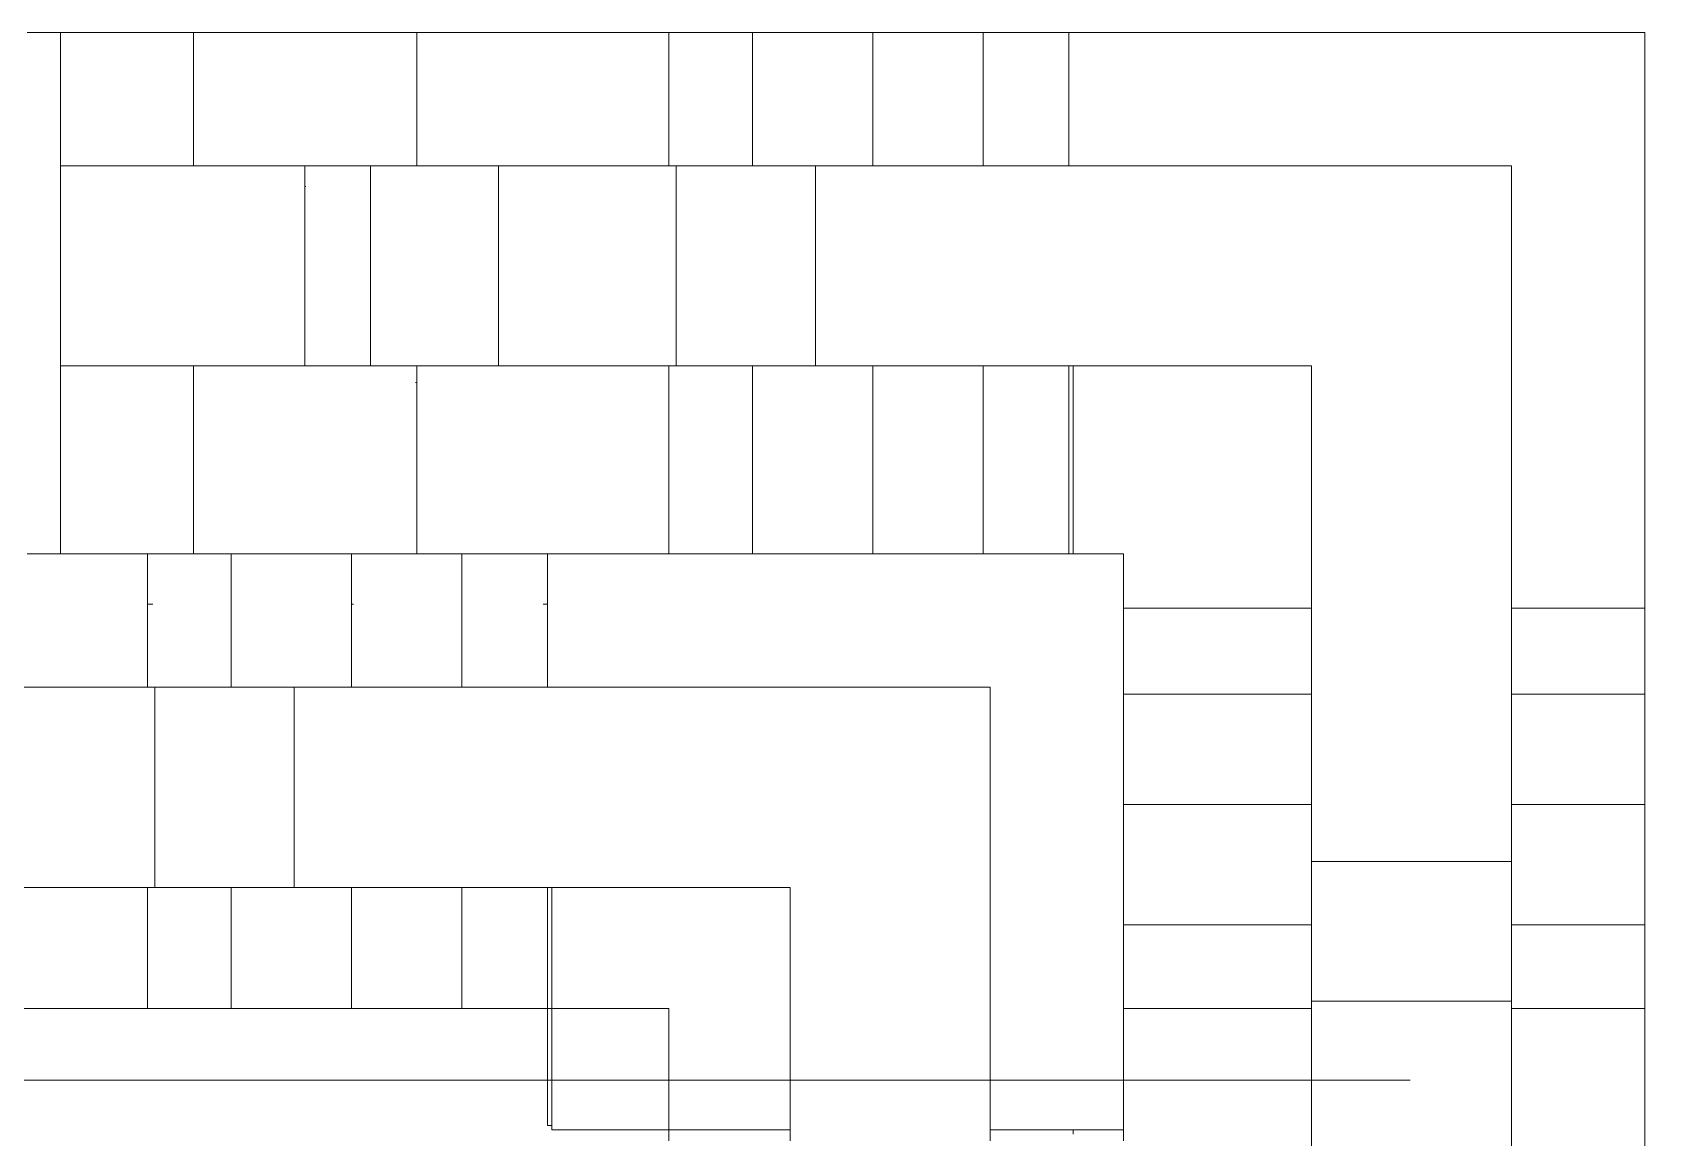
# Model space of a CAD drawing. Header units: millimetres. Extents: x -280308 to 6402717, y -14 to 2073074.
# Drawn here: x 5422.1 to 5597.1, y 641367.1 to 641486.4 of the extents above; entities that cross this region are included whole.
import ezdxf
from ezdxf.enums import TextEntityAlignment as Align

# ---------------------------------------------------------------- set-up
doc = ezdxf.new("R2010")
doc.units = ezdxf.units.MM
doc.linetypes.add('ACAD_ISO08W100', pattern=[36, 24, -3, 6, -3])
doc.layers.get('0').update_dxf_attribs({"lineweight": 0})
doc.layers.add('A-ANNOTATION', color=144, linetype='Continuous', lineweight=0)
doc.layers.add('A-FILL-1', color=7, linetype='Continuous', lineweight=0, true_color=0x454545)
doc.layers.add('A-TEXT', color=254, linetype='Continuous')
doc.styles.get("Standard").update_dxf_attribs({"font": 'arial.ttf'})

# ---------------------------------------------------------------- blocks, each defined once
blk = doc.blocks.new('A$C18a5d4e7')
at = {"color": 0, "linetype": 'ByBlock', "lineweight": -2}
for p, q in [((-0.48637, 1.56313), (-0.4833, 1.56313)), ((-0.4833, 1.56313), (-0.48277, 1.56313)), ((-0.48277, 1.54873), (-0.48277, 1.56313)), ((-0.48277, 1.56313), (-0.4799, 1.56313)), ((-0.47624, 1.56313), (-0.4799, 1.56313)), ((-0.47624, 1.56313), (-0.47239, 1.56313)), ((-0.47239, 1.56313), (-0.46841, 1.56313)), ((-0.46841, 1.54873), (-0.46841, 1.56313)), ((-0.46841, 1.56313), (-0.46493, 1.56313)), ((-0.46493, 1.56313), (-0.46135, 1.56313)), ((-0.46135, 1.56313), (-0.45773, 1.56313)), ((-0.45773, 1.56313), (-0.45416, 1.56313)), ((-0.45416, 1.56313), (-0.45071, 1.56313)), ((-0.45071, 1.56313), (-0.44745, 1.56313)), ((-0.44745, 1.56313), (-0.44445, 1.56313)), ((-0.44445, 1.56313), (-0.4443, 1.56313)), ((-0.4443, 1.54873), (-0.4443, 1.56313)), ((-0.4443, 1.56313), (-0.41708, 1.56313)), ((-0.41708, 1.54873), (-0.41708, 1.56313)), ((-0.41691, 1.56313), (-0.41708, 1.56313)), ((-0.41649, 1.56313), (-0.41691, 1.56313)), ((-0.4159, 1.56313), (-0.41649, 1.56313)), ((-0.41514, 1.56313), (-0.4159, 1.56313)), ((-0.41424, 1.56313), (-0.41514, 1.56313)), ((-0.4132, 1.56313), (-0.41424, 1.56313)), ((-0.41204, 1.56313), (-0.4132, 1.56313)), ((-0.41078, 1.56313), (-0.41204, 1.56313)), ((-0.40944, 1.56313), (-0.41078, 1.56313)), ((-0.40804, 1.56313), (-0.40944, 1.56313)), ((-0.40804, 1.56313), (-0.40617, 1.56313)), ((-0.40804, 1.54873), (-0.40804, 1.56313)), ((-0.40617, 1.56313), (-0.40431, 1.56313)), ((-0.40431, 1.56313), (-0.40249, 1.56313)), ((-0.40249, 1.56313), (-0.40077, 1.56313)), ((-0.40077, 1.56313), (-0.39918, 1.56313)), ((-0.39918, 1.56313), (-0.39777, 1.56313)), ((-0.39777, 1.56313), (-0.39657, 1.56313)), ((-0.39657, 1.56313), (-0.39561, 1.56313)), ((-0.39561, 1.56313), (-0.39506, 1.56313)), ((-0.39506, 1.54873), (-0.39506, 1.56313)), ((-0.39506, 1.56313), (-0.39483, 1.56313)), ((-0.39483, 1.56313), (-0.39439, 1.56313)), ((-0.39439, 1.56313), (-0.39375, 1.56313)), ((-0.39375, 1.56313), (-0.39292, 1.56313)), ((-0.39292, 1.56313), (-0.3919, 1.56313)), ((-0.3919, 1.56313), (-0.39072, 1.56313)), ((-0.39072, 1.56313), (-0.3894, 1.56313)), ((-0.3894, 1.56313), (-0.38796, 1.56313)), ((-0.38796, 1.56313), (-0.38641, 1.56313)), ((-0.38641, 1.56313), (-0.3848, 1.56313)), ((-0.3848, 1.56313), (-0.38314, 1.56313)), ((-0.38314, 1.54873), (-0.38314, 1.56313)), ((-0.38143, 1.56313), (-0.38314, 1.56313)), ((-0.37985, 1.56313), (-0.38143, 1.56313)), ((-0.3784, 1.56313), (-0.37985, 1.56313)), ((-0.37712, 1.56313), (-0.3784, 1.56313)), ((-0.37601, 1.56313), (-0.37712, 1.56313)), ((-0.37508, 1.56313), (-0.37601, 1.56313)), ((-0.37435, 1.56313), (-0.37508, 1.56313)), ((-0.37387, 1.56313), (-0.37435, 1.56313)), ((-0.37387, 1.54873), (-0.37387, 1.56313)), ((-0.31169, 1.56313), (-0.37387, 1.56313)), ((-0.31169, 1.56313), (-0.31169, 1.50096)), ((-0.48277, 1.52713), (-0.48277, 1.54873)), ((-0.48277, 1.54873), (-0.4799, 1.54873)), ((-0.4799, 1.54873), (-0.47624, 1.54873)), ((-0.47624, 1.54873), (-0.47239, 1.54873)), ((-0.47239, 1.54873), (-0.46841, 1.54873)), ((-0.46841, 1.54873), (-0.46493, 1.54873)), ((-0.46493, 1.54873), (-0.46135, 1.54873)), ((-0.46135, 1.54873), (-0.45773, 1.54873)), ((-0.45773, 1.54873), (-0.45639, 1.54873)), ((-0.45639, 1.54873), (-0.45628, 1.54873)), ((-0.45639, 1.54649), (-0.45639, 1.54873)), ((-0.45585, 1.54873), (-0.45628, 1.54873)), ((-0.45527, 1.54873), (-0.45585, 1.54873)), ((-0.45454, 1.54873), (-0.45527, 1.54873)), ((-0.45416, 1.54873), (-0.45454, 1.54873)), ((-0.45369, 1.54873), (-0.45416, 1.54873)), ((-0.45272, 1.54873), (-0.45369, 1.54873)), ((-0.45165, 1.54873), (-0.45272, 1.54873)), ((-0.45071, 1.54873), (-0.45165, 1.54873)), ((-0.4505, 1.54873), (-0.45071, 1.54873)), ((-0.44929, 1.54873), (-0.4505, 1.54873)), ((-0.44929, 1.54873), (-0.44758, 1.54873)), ((-0.44929, 1.52713), (-0.44929, 1.54873)), ((-0.44758, 1.54873), (-0.44745, 1.54873)), ((-0.44745, 1.54873), (-0.44587, 1.54873)), ((-0.44587, 1.54873), (-0.44445, 1.54873)), ((-0.44445, 1.54873), (-0.4443, 1.54873)), ((-0.4443, 1.54873), (-0.44419, 1.54873)), ((-0.44419, 1.54873), (-0.44255, 1.54873)), ((-0.44255, 1.54873), (-0.44098, 1.54873)), ((-0.44098, 1.54873), (-0.43952, 1.54873)), ((-0.43952, 1.54873), (-0.43816, 1.54873)), ((-0.43816, 1.54873), (-0.43695, 1.54873)), ((-0.43695, 1.54873), (-0.43589, 1.54873)), ((-0.43589, 1.54873), (-0.43547, 1.54873)), ((-0.43547, 1.52713), (-0.43547, 1.54873)), ((-0.43547, 1.54873), (-0.43514, 1.54873)), ((-0.43514, 1.54873), (-0.43436, 1.54873)), ((-0.43436, 1.54873), (-0.43333, 1.54873)), ((-0.43333, 1.54873), (-0.43208, 1.54873)), ((-0.43208, 1.54873), (-0.43061, 1.54873)), ((-0.43061, 1.54873), (-0.42895, 1.54873)), ((-0.42895, 1.54873), (-0.42711, 1.54873)), ((-0.42711, 1.54873), (-0.42513, 1.54873)), ((-0.42513, 1.54873), (-0.42303, 1.54873)), ((-0.42303, 1.54873), (-0.42084, 1.54873)), ((-0.42084, 1.54873), (-0.41858, 1.54873)), ((-0.41858, 1.54873), (-0.41708, 1.54873)), ((-0.41691, 1.54873), (-0.41708, 1.54873)), ((-0.41649, 1.54873), (-0.41691, 1.54873)), ((-0.41649, 1.54873), (-0.41629, 1.54873)), ((-0.41629, 1.52713), (-0.41629, 1.54873)), ((-0.4159, 1.54873), (-0.41629, 1.54873)), ((-0.41514, 1.54873), (-0.4159, 1.54873)), ((-0.41424, 1.54873), (-0.41514, 1.54873)), ((-0.41393, 1.54873), (-0.41424, 1.54873)), ((-0.4132, 1.54873), (-0.41393, 1.54873)), ((-0.41204, 1.54873), (-0.4132, 1.54873)), ((-0.41158, 1.54873), (-0.41204, 1.54873)), ((-0.41078, 1.54873), (-0.41158, 1.54873)), ((-0.40944, 1.54873), (-0.41078, 1.54873)), ((-0.40931, 1.54873), (-0.40944, 1.54873)), ((-0.40804, 1.54873), (-0.40931, 1.54873)), ((-0.40717, 1.54873), (-0.40804, 1.54873)), ((-0.40617, 1.54873), (-0.40717, 1.54873)), ((-0.40524, 1.54873), (-0.40617, 1.54873)), ((-0.40431, 1.54873), (-0.40524, 1.54873)), ((-0.40358, 1.54873), (-0.40431, 1.54873)), ((-0.40249, 1.54873), (-0.40358, 1.54873)), ((-0.40222, 1.54873), (-0.40249, 1.54873)), ((-0.40123, 1.54873), (-0.40222, 1.54873)), ((-0.40123, 1.52713), (-0.40123, 1.54873)), ((-0.40077, 1.54873), (-0.40123, 1.54873)), ((-0.39918, 1.54873), (-0.40077, 1.54873)), ((-0.39918, 1.54873), (-0.39777, 1.54873)), ((-0.39777, 1.54873), (-0.39657, 1.54873)), ((-0.39657, 1.54873), (-0.39561, 1.54873)), ((-0.39561, 1.54873), (-0.39506, 1.54873)), ((-0.39506, 1.54873), (-0.39483, 1.54873)), ((-0.39483, 1.54873), (-0.39439, 1.54873)), ((-0.39439, 1.54873), (-0.39375, 1.54873)), ((-0.39375, 1.54873), (-0.39292, 1.54873)), ((-0.39292, 1.54873), (-0.3919, 1.54873)), ((-0.3919, 1.54873), (-0.39072, 1.54873)), ((-0.39072, 1.54873), (-0.3894, 1.54873)), ((-0.3894, 1.54873), (-0.38796, 1.54873)), ((-0.38796, 1.54873), (-0.38641, 1.54873)), ((-0.38641, 1.54873), (-0.3848, 1.54873)), ((-0.3848, 1.54873), (-0.38314, 1.54873)), ((-0.38143, 1.54873), (-0.38314, 1.54873)), ((-0.37985, 1.54873), (-0.38143, 1.54873)), ((-0.3784, 1.54873), (-0.37985, 1.54873)), ((-0.37712, 1.54873), (-0.3784, 1.54873)), ((-0.37601, 1.54873), (-0.37712, 1.54873)), ((-0.37508, 1.54873), (-0.37601, 1.54873)), ((-0.37435, 1.54873), (-0.37508, 1.54873)), ((-0.37387, 1.54873), (-0.37435, 1.54873)), ((-0.32609, 1.54873), (-0.37387, 1.54873)), ((-0.32609, 1.50096), (-0.32609, 1.54873)), ((-0.45628, 1.54649), (-0.45639, 1.54649)), ((-0.45639, 1.54356), (-0.45639, 1.54649)), ((-0.45639, 1.54068), (-0.45639, 1.54356)), ((-0.45639, 1.53787), (-0.45639, 1.54068)), ((-0.45639, 1.53515), (-0.45639, 1.53787)), ((-0.45639, 1.53252), (-0.45639, 1.53515)), ((-0.45639, 1.53001), (-0.45639, 1.53252)), ((-0.45639, 1.52762), (-0.45639, 1.53001)), ((-0.45639, 1.52713), (-0.45639, 1.52762)), ((-0.48277, 1.52713), (-0.4799, 1.52713)), ((-0.48277, 1.52713), (-0.48277, 1.50683)), ((-0.4799, 1.52713), (-0.47624, 1.52713)), ((-0.47624, 1.52713), (-0.47239, 1.52713)), ((-0.47239, 1.52713), (-0.46841, 1.52713)), ((-0.46841, 1.52713), (-0.46493, 1.52713)), ((-0.46841, 1.52713), (-0.46841, 1.50683)), ((-0.46493, 1.52713), (-0.46135, 1.52713)), ((-0.46135, 1.52713), (-0.45773, 1.52713)), ((-0.45773, 1.52713), (-0.45639, 1.52713)), ((-0.45628, 1.52713), (-0.45639, 1.52713)), ((-0.45585, 1.52713), (-0.45628, 1.52713)), ((-0.45527, 1.52713), (-0.45585, 1.52713)), ((-0.45454, 1.52713), (-0.45527, 1.52713)), ((-0.45416, 1.52713), (-0.45454, 1.52713)), ((-0.45369, 1.52713), (-0.45416, 1.52713)), ((-0.45272, 1.52713), (-0.45369, 1.52713)), ((-0.45165, 1.52713), (-0.45272, 1.52713)), ((-0.45071, 1.52713), (-0.45165, 1.52713)), ((-0.4505, 1.52713), (-0.45071, 1.52713)), ((-0.44929, 1.52713), (-0.4505, 1.52713)), ((-0.44929, 1.52713), (-0.44758, 1.52713)), ((-0.44758, 1.52713), (-0.44745, 1.52713)), ((-0.44745, 1.52713), (-0.44587, 1.52713)), ((-0.44587, 1.52713), (-0.44445, 1.52713)), ((-0.44445, 1.52713), (-0.4443, 1.52713)), ((-0.4443, 1.52713), (-0.44419, 1.52713)), ((-0.4443, 1.52713), (-0.4443, 1.52538)), ((-0.44419, 1.52713), (-0.44255, 1.52713)), ((-0.44255, 1.52713), (-0.44098, 1.52713)), ((-0.44098, 1.52713), (-0.43952, 1.52713)), ((-0.43952, 1.52713), (-0.43816, 1.52713)), ((-0.43816, 1.52713), (-0.43695, 1.52713)), ((-0.43695, 1.52713), (-0.43589, 1.52713)), ((-0.43589, 1.52713), (-0.43547, 1.52713)), ((-0.43547, 1.52713), (-0.43514, 1.52713)), ((-0.43514, 1.52713), (-0.43436, 1.52713)), ((-0.43436, 1.52713), (-0.43333, 1.52713)), ((-0.43333, 1.52713), (-0.43208, 1.52713)), ((-0.43208, 1.52713), (-0.43061, 1.52713)), ((-0.43061, 1.52713), (-0.42895, 1.52713)), ((-0.42895, 1.52713), (-0.42711, 1.52713)), ((-0.42711, 1.52713), (-0.42513, 1.52713)), ((-0.42513, 1.52713), (-0.42303, 1.52713)), ((-0.42303, 1.52713), (-0.42084, 1.52713)), ((-0.42084, 1.52713), (-0.41858, 1.52713)), ((-0.41858, 1.52713), (-0.41708, 1.52713)), ((-0.41708, 1.52713), (-0.41708, 1.50683)), ((-0.41708, 1.52713), (-0.41691, 1.52713)), ((-0.41691, 1.52713), (-0.41649, 1.52713)), ((-0.41649, 1.52713), (-0.41629, 1.52713)), ((-0.4159, 1.52713), (-0.41629, 1.52713)), ((-0.41514, 1.52713), (-0.4159, 1.52713)), ((-0.41424, 1.52713), (-0.41514, 1.52713)), ((-0.41393, 1.52713), (-0.41424, 1.52713)), ((-0.4132, 1.52713), (-0.41393, 1.52713)), ((-0.41204, 1.52713), (-0.4132, 1.52713)), ((-0.41158, 1.52713), (-0.41204, 1.52713)), ((-0.41078, 1.52713), (-0.41158, 1.52713)), ((-0.40944, 1.52713), (-0.41078, 1.52713)), ((-0.40931, 1.52713), (-0.40944, 1.52713)), ((-0.40804, 1.52713), (-0.40931, 1.52713)), ((-0.40804, 1.52713), (-0.40804, 1.50683)), ((-0.40717, 1.52713), (-0.40804, 1.52713)), ((-0.40617, 1.52713), (-0.40717, 1.52713)), ((-0.40524, 1.52713), (-0.40617, 1.52713)), ((-0.40431, 1.52713), (-0.40524, 1.52713)), ((-0.40358, 1.52713), (-0.40431, 1.52713)), ((-0.40249, 1.52713), (-0.40358, 1.52713)), ((-0.40222, 1.52713), (-0.40249, 1.52713)), ((-0.40123, 1.52713), (-0.40222, 1.52713)), ((-0.40123, 1.52713), (-0.40077, 1.52713)), ((-0.39918, 1.52713), (-0.40077, 1.52713)), ((-0.39918, 1.52713), (-0.39777, 1.52713)), ((-0.39777, 1.52713), (-0.39657, 1.52713)), ((-0.39657, 1.52713), (-0.39561, 1.52713)), ((-0.39561, 1.52713), (-0.39506, 1.52713)), ((-0.39506, 1.52713), (-0.39483, 1.52713)), ((-0.39506, 1.52713), (-0.39505, 1.50683)), ((-0.39483, 1.52713), (-0.39439, 1.52713)), ((-0.39439, 1.52713), (-0.39375, 1.52713)), ((-0.39375, 1.52713), (-0.39292, 1.52713)), ((-0.39292, 1.52713), (-0.3919, 1.52713)), ((-0.3919, 1.52713), (-0.39072, 1.52713)), ((-0.39072, 1.52713), (-0.3894, 1.52713)), ((-0.3894, 1.52713), (-0.38796, 1.52713)), ((-0.38796, 1.52713), (-0.38641, 1.52713)), ((-0.38641, 1.52713), (-0.3848, 1.52713)), ((-0.3848, 1.52713), (-0.38314, 1.52713)), ((-0.38314, 1.52713), (-0.38314, 1.50683)), ((-0.38314, 1.52713), (-0.38143, 1.52713)), ((-0.38143, 1.52713), (-0.37985, 1.52713)), ((-0.37985, 1.52713), (-0.3784, 1.52713)), ((-0.3784, 1.52713), (-0.37712, 1.52713)), ((-0.37712, 1.52713), (-0.37601, 1.52713)), ((-0.37601, 1.52713), (-0.37508, 1.52713)), ((-0.37508, 1.52713), (-0.37435, 1.52713)), ((-0.37435, 1.52713), (-0.37387, 1.52713)), ((-0.37387, 1.52713), (-0.37342, 1.52713)), ((-0.37387, 1.52713), (-0.37387, 1.50683)), ((-0.37342, 1.52713), (-0.37342, 1.50683)), ((-0.37342, 1.52713), (-0.34769, 1.52713)), ((-0.34769, 1.50096), (-0.34769, 1.52713)), ((-0.4443, 1.52533), (-0.44445, 1.52533)), ((-0.4443, 1.52538), (-0.4443, 1.52533)), ((-0.4443, 1.52533), (-0.4443, 1.50683)), ((-0.48637, 1.50683), (-0.4833, 1.50683)), ((-0.4833, 1.50683), (-0.48277, 1.50683)), ((-0.48277, 1.50683), (-0.4799, 1.50683)), ((-0.4799, 1.50683), (-0.47624, 1.50683)), ((-0.47624, 1.50683), (-0.47338, 1.50683)), ((-0.47338, 1.50141), (-0.47338, 1.50683)), ((-0.47279, 1.50683), (-0.47338, 1.50683)), ((-0.47239, 1.50683), (-0.47279, 1.50683)), ((-0.4722, 1.50683), (-0.47239, 1.50683)), ((-0.47144, 1.50683), (-0.4722, 1.50683)), ((-0.47054, 1.50683), (-0.47144, 1.50683)), ((-0.4695, 1.50683), (-0.47054, 1.50683)), ((-0.46841, 1.50683), (-0.4695, 1.50683)), ((-0.46834, 1.50683), (-0.46841, 1.50683)), ((-0.46708, 1.50683), (-0.46834, 1.50683)), ((-0.46574, 1.50683), (-0.46708, 1.50683)), ((-0.46493, 1.50683), (-0.46574, 1.50683)), ((-0.46434, 1.50683), (-0.46493, 1.50683)), ((-0.46434, 1.50683), (-0.46247, 1.50683)), ((-0.46434, 1.49243), (-0.46434, 1.50683)), ((-0.46247, 1.50683), (-0.46135, 1.50683)), ((-0.46135, 1.50683), (-0.46061, 1.50683)), ((-0.46061, 1.50683), (-0.45879, 1.50683)), ((-0.45879, 1.50683), (-0.45773, 1.50683)), ((-0.45773, 1.50683), (-0.45707, 1.50683)), ((-0.45707, 1.50683), (-0.45548, 1.50683)), ((-0.45548, 1.50683), (-0.45416, 1.50683)), ((-0.45416, 1.50683), (-0.45407, 1.50683)), ((-0.45407, 1.50683), (-0.45287, 1.50683)), ((-0.45287, 1.50683), (-0.45191, 1.50683)), ((-0.45191, 1.50683), (-0.45136, 1.50683)), ((-0.45136, 1.50683), (-0.45113, 1.50683)), ((-0.45136, 1.50141), (-0.45136, 1.50683)), ((-0.45113, 1.50683), (-0.45069, 1.50683)), ((-0.45069, 1.50683), (-0.45005, 1.50683)), ((-0.45005, 1.50683), (-0.44922, 1.50683)), ((-0.44922, 1.50683), (-0.4482, 1.50683)), ((-0.4482, 1.50683), (-0.44745, 1.50683)), ((-0.44745, 1.50683), (-0.44702, 1.50683)), ((-0.44702, 1.50683), (-0.4457, 1.50683)), ((-0.4457, 1.50683), (-0.44445, 1.50683)), ((-0.44445, 1.50683), (-0.4443, 1.50683)), ((-0.4443, 1.50683), (-0.44426, 1.50683)), ((-0.44426, 1.50683), (-0.44271, 1.50683)), ((-0.44271, 1.50683), (-0.4411, 1.50683)), ((-0.4411, 1.50683), (-0.43944, 1.50683)), ((-0.43944, 1.49243), (-0.43944, 1.50683)), ((-0.43773, 1.50683), (-0.43944, 1.50683)), ((-0.43615, 1.50683), (-0.43773, 1.50683)), ((-0.4347, 1.50683), (-0.43615, 1.50683)), ((-0.43342, 1.50683), (-0.4347, 1.50683)), ((-0.43231, 1.50683), (-0.43342, 1.50683)), ((-0.43138, 1.50683), (-0.43231, 1.50683)), ((-0.43065, 1.50683), (-0.43138, 1.50683)), ((-0.43065, 1.50683), (-0.43017, 1.50683)), ((-0.43017, 1.50141), (-0.43017, 1.50683)), ((-0.41708, 1.50683), (-0.43017, 1.50683)), ((-0.41708, 1.50683), (-0.41691, 1.50683)), ((-0.41691, 1.50683), (-0.41649, 1.50683)), ((-0.41649, 1.50683), (-0.4159, 1.50683)), ((-0.4159, 1.50683), (-0.41514, 1.50683)), ((-0.41514, 1.50683), (-0.41424, 1.50683)), ((-0.41424, 1.50683), (-0.4132, 1.50683)), ((-0.4132, 1.50683), (-0.41204, 1.50683)), ((-0.41204, 1.50683), (-0.41078, 1.50683)), ((-0.41078, 1.50683), (-0.40944, 1.50683)), ((-0.40944, 1.50683), (-0.40804, 1.50683)), ((-0.40804, 1.50683), (-0.40617, 1.50683)), ((-0.40617, 1.50683), (-0.40431, 1.50683)), ((-0.40431, 1.50683), (-0.40249, 1.50683)), ((-0.40249, 1.50683), (-0.40077, 1.50683)), ((-0.40077, 1.50683), (-0.39918, 1.50683)), ((-0.39918, 1.50683), (-0.39777, 1.50683)), ((-0.39777, 1.50683), (-0.39657, 1.50683)), ((-0.39657, 1.50683), (-0.39561, 1.50683)), ((-0.39561, 1.50683), (-0.39505, 1.50683)), ((-0.39505, 1.50683), (-0.39483, 1.50683)), ((-0.39483, 1.50683), (-0.39439, 1.50683)), ((-0.39439, 1.50683), (-0.39375, 1.50683)), ((-0.39375, 1.50683), (-0.39292, 1.50683)), ((-0.39292, 1.50683), (-0.3919, 1.50683)), ((-0.3919, 1.50683), (-0.39072, 1.50683)), ((-0.39072, 1.50683), (-0.3894, 1.50683)), ((-0.3894, 1.50683), (-0.38796, 1.50683)), ((-0.38796, 1.50683), (-0.38641, 1.50683)), ((-0.38641, 1.50683), (-0.3848, 1.50683)), ((-0.3848, 1.50683), (-0.38314, 1.50683)), ((-0.38314, 1.50683), (-0.38143, 1.50683)), ((-0.38143, 1.50683), (-0.37985, 1.50683)), ((-0.37985, 1.50683), (-0.3784, 1.50683)), ((-0.3784, 1.50683), (-0.37712, 1.50683)), ((-0.37712, 1.50683), (-0.37601, 1.50683)), ((-0.37601, 1.50683), (-0.37508, 1.50683)), ((-0.37508, 1.50683), (-0.37435, 1.50683)), ((-0.37435, 1.50683), (-0.37387, 1.50683)), ((-0.37387, 1.50683), (-0.37342, 1.50683)), ((-0.37342, 1.50683), (-0.36799, 1.50683)), ((-0.36799, 1.50096), (-0.36799, 1.50683)), ((-0.47338, 1.50141), (-0.47279, 1.50141)), ((-0.47338, 1.49243), (-0.47338, 1.50141)), ((-0.45136, 1.50141), (-0.45113, 1.50141)), ((-0.45136, 1.49243), (-0.45136, 1.50141)), ((-0.43065, 1.50141), (-0.43017, 1.50141)), ((-0.43017, 1.49243), (-0.43017, 1.50141)), ((-0.34769, 1.50096), (-0.36799, 1.50096)), ((-0.36799, 1.50048), (-0.36799, 1.50096)), ((-0.36799, 1.49975), (-0.36799, 1.50048)), ((-0.36799, 1.49882), (-0.36799, 1.49975)), ((-0.34769, 1.50096), (-0.34769, 1.50048)), ((-0.34769, 1.50048), (-0.34769, 1.49975)), ((-0.34769, 1.49975), (-0.34769, 1.49882)), ((-0.32609, 1.50096), (-0.31169, 1.50096)), ((-0.32609, 1.50048), (-0.32609, 1.50096)), ((-0.32609, 1.49975), (-0.32609, 1.50048)), ((-0.32609, 1.49882), (-0.32609, 1.49975)), ((-0.31169, 1.50096), (-0.31169, 1.50048)), ((-0.31169, 1.50048), (-0.31169, 1.49975)), ((-0.31169, 1.49975), (-0.31169, 1.49882)), ((-0.36799, 1.49771), (-0.36799, 1.49882)), ((-0.36799, 1.49642), (-0.36799, 1.49771)), ((-0.34769, 1.49882), (-0.34769, 1.49771)), ((-0.34769, 1.49771), (-0.34769, 1.49642)), ((-0.32609, 1.49771), (-0.32609, 1.49882)), ((-0.32609, 1.49642), (-0.32609, 1.49771)), ((-0.31169, 1.49882), (-0.31169, 1.49771)), ((-0.31169, 1.49771), (-0.31169, 1.49642)), ((-0.36799, 1.49498), (-0.36799, 1.49642)), ((-0.34769, 1.49642), (-0.34769, 1.49498)), ((-0.32609, 1.49498), (-0.32609, 1.49642)), ((-0.31169, 1.49642), (-0.31169, 1.49498)), ((-0.36799, 1.4934), (-0.36799, 1.49498)), ((-0.34769, 1.49498), (-0.34769, 1.4934)), ((-0.32609, 1.4934), (-0.32609, 1.49498)), ((-0.31169, 1.49498), (-0.31169, 1.4934)), ((-0.36799, 1.49169), (-0.36799, 1.4934)), ((-0.34769, 1.4934), (-0.34769, 1.49169)), ((-0.32609, 1.49169), (-0.32609, 1.4934)), ((-0.31169, 1.4934), (-0.31169, 1.49169)), ((-0.48691, 1.49243), (-0.48525, 1.49243)), ((-0.48525, 1.49243), (-0.48341, 1.49243)), ((-0.48341, 1.49243), (-0.48143, 1.49243)), ((-0.48143, 1.49243), (-0.47933, 1.49243)), ((-0.47933, 1.49243), (-0.47714, 1.49243)), ((-0.47714, 1.49243), (-0.47488, 1.49243)), ((-0.47488, 1.49243), (-0.47338, 1.49243)), ((-0.47338, 1.49243), (-0.47279, 1.49243)), ((-0.47279, 1.49243), (-0.47259, 1.49243)), ((-0.47259, 1.47083), (-0.47259, 1.49243)), ((-0.4722, 1.49243), (-0.47259, 1.49243)), ((-0.47144, 1.49243), (-0.4722, 1.49243)), ((-0.47054, 1.49243), (-0.47144, 1.49243)), ((-0.47023, 1.49243), (-0.47054, 1.49243)), ((-0.4695, 1.49243), (-0.47023, 1.49243)), ((-0.46834, 1.49243), (-0.4695, 1.49243)), ((-0.46788, 1.49243), (-0.46834, 1.49243)), ((-0.46708, 1.49243), (-0.46788, 1.49243)), ((-0.46574, 1.49243), (-0.46708, 1.49243)), ((-0.46561, 1.49243), (-0.46574, 1.49243)), ((-0.46434, 1.49243), (-0.46561, 1.49243)), ((-0.46347, 1.49243), (-0.46434, 1.49243)), ((-0.46247, 1.49243), (-0.46347, 1.49243)), ((-0.46154, 1.49243), (-0.46247, 1.49243)), ((-0.46061, 1.49243), (-0.46154, 1.49243)), ((-0.45988, 1.49243), (-0.46061, 1.49243)), ((-0.45879, 1.49243), (-0.45988, 1.49243)), ((-0.45852, 1.49243), (-0.45879, 1.49243)), ((-0.45753, 1.49243), (-0.45852, 1.49243)), ((-0.45753, 1.47083), (-0.45753, 1.49243)), ((-0.45707, 1.49243), (-0.45753, 1.49243)), ((-0.45548, 1.49243), (-0.45707, 1.49243)), ((-0.45548, 1.49243), (-0.45407, 1.49243)), ((-0.45407, 1.49243), (-0.45287, 1.49243)), ((-0.45287, 1.49243), (-0.45191, 1.49243)), ((-0.45191, 1.49243), (-0.45136, 1.49243)), ((-0.45136, 1.49243), (-0.45113, 1.49243)), ((-0.45113, 1.49243), (-0.45069, 1.49243)), ((-0.45069, 1.49243), (-0.45005, 1.49243)), ((-0.45005, 1.49243), (-0.44922, 1.49243)), ((-0.44922, 1.49243), (-0.4482, 1.49243)), ((-0.4482, 1.49243), (-0.44702, 1.49243)), ((-0.44702, 1.49243), (-0.4457, 1.49243)), ((-0.4457, 1.49243), (-0.44426, 1.49243)), ((-0.44426, 1.49243), (-0.44271, 1.49243)), ((-0.44271, 1.49243), (-0.4411, 1.49243)), ((-0.4411, 1.49243), (-0.43944, 1.49243)), ((-0.43773, 1.49243), (-0.43944, 1.49243)), ((-0.43615, 1.49243), (-0.43773, 1.49243)), ((-0.4347, 1.49243), (-0.43615, 1.49243)), ((-0.43342, 1.49243), (-0.4347, 1.49243)), ((-0.43231, 1.49243), (-0.43342, 1.49243)), ((-0.43138, 1.49243), (-0.43231, 1.49243)), ((-0.43065, 1.49243), (-0.43138, 1.49243)), ((-0.43065, 1.49243), (-0.43017, 1.49243)), ((-0.38239, 1.49243), (-0.43017, 1.49243)), ((-0.38239, 1.44466), (-0.38239, 1.49243)), ((-0.34769, 1.49169), (-0.36799, 1.49169)), ((-0.36799, 1.49003), (-0.36799, 1.49169)), ((-0.34769, 1.49003), (-0.34769, 1.49169)), ((-0.32609, 1.49003), (-0.32609, 1.49169)), ((-0.32609, 1.49169), (-0.31169, 1.49169)), ((-0.31169, 1.49003), (-0.31169, 1.49169)), ((-0.36799, 1.48842), (-0.36799, 1.49003)), ((-0.34769, 1.48842), (-0.34769, 1.49003)), ((-0.32609, 1.48842), (-0.32609, 1.49003)), ((-0.31169, 1.48842), (-0.31169, 1.49003)), ((-0.36799, 1.48687), (-0.36799, 1.48842)), ((-0.34769, 1.48687), (-0.34769, 1.48842)), ((-0.32609, 1.48687), (-0.32609, 1.48842)), ((-0.31169, 1.48687), (-0.31169, 1.48842)), ((-0.36799, 1.48543), (-0.36799, 1.48687)), ((-0.34769, 1.48543), (-0.34769, 1.48687)), ((-0.32609, 1.48543), (-0.32609, 1.48687)), ((-0.31169, 1.48543), (-0.31169, 1.48687)), ((-0.36799, 1.4841), (-0.36799, 1.48543)), ((-0.36799, 1.48292), (-0.36799, 1.4841)), ((-0.34769, 1.4841), (-0.34769, 1.48543)), ((-0.34769, 1.48292), (-0.34769, 1.4841)), ((-0.32609, 1.4841), (-0.32609, 1.48543)), ((-0.32609, 1.48292), (-0.32609, 1.4841)), ((-0.31169, 1.4841), (-0.31169, 1.48543)), ((-0.31169, 1.48292), (-0.31169, 1.4841)), ((-0.36799, 1.48191), (-0.36799, 1.48292)), ((-0.34769, 1.48191), (-0.34769, 1.48292)), ((-0.32609, 1.48191), (-0.32609, 1.48292)), ((-0.31169, 1.48191), (-0.31169, 1.48292)), ((-0.36799, 1.48107), (-0.36799, 1.48191)), ((-0.36799, 1.48043), (-0.36799, 1.48107)), ((-0.36799, 1.48), (-0.36799, 1.48043)), ((-0.34769, 1.48107), (-0.34769, 1.48191)), ((-0.34769, 1.48043), (-0.34769, 1.48107)), ((-0.34769, 1.48), (-0.34769, 1.48043)), ((-0.32609, 1.48107), (-0.32609, 1.48191)), ((-0.32609, 1.48043), (-0.32609, 1.48107)), ((-0.32609, 1.48), (-0.32609, 1.48043)), ((-0.31169, 1.48107), (-0.31169, 1.48191)), ((-0.31169, 1.48043), (-0.31169, 1.48107)), ((-0.31169, 1.48), (-0.31169, 1.48043)), ((-0.36799, 1.47977), (-0.36799, 1.48)), ((-0.34769, 1.47977), (-0.36799, 1.47977)), ((-0.36799, 1.47922), (-0.36799, 1.47977)), ((-0.36799, 1.47826), (-0.36799, 1.47922)), ((-0.34769, 1.47977), (-0.34769, 1.48)), ((-0.34769, 1.47922), (-0.34769, 1.47977)), ((-0.34769, 1.47826), (-0.34769, 1.47922)), ((-0.32609, 1.47978), (-0.32609, 1.48)), ((-0.32609, 1.47978), (-0.31169, 1.47978)), ((-0.32609, 1.47922), (-0.32609, 1.47978)), ((-0.32609, 1.47826), (-0.32609, 1.47922)), ((-0.31169, 1.47978), (-0.31169, 1.48)), ((-0.31169, 1.47922), (-0.31169, 1.47978)), ((-0.31169, 1.47826), (-0.31169, 1.47922)), ((-0.36799, 1.47706), (-0.36799, 1.47826)), ((-0.36799, 1.47565), (-0.36799, 1.47706)), ((-0.34769, 1.47706), (-0.34769, 1.47826)), ((-0.34769, 1.47565), (-0.34769, 1.47706)), ((-0.32609, 1.47706), (-0.32609, 1.47826)), ((-0.32609, 1.47565), (-0.32609, 1.47706)), ((-0.31169, 1.47706), (-0.31169, 1.47826)), ((-0.31169, 1.47565), (-0.31169, 1.47706)), ((-0.36799, 1.47406), (-0.36799, 1.47565)), ((-0.34769, 1.47565), (-0.34769, 1.47406)), ((-0.32609, 1.47565), (-0.32609, 1.47406)), ((-0.31169, 1.47406), (-0.31169, 1.47565)), ((-0.36799, 1.47233), (-0.36799, 1.47406)), ((-0.34769, 1.47406), (-0.34769, 1.47361)), ((-0.34769, 1.47361), (-0.34769, 1.4726)), ((-0.32609, 1.47361), (-0.34769, 1.47361)), ((-0.32609, 1.47361), (-0.32609, 1.47406)), ((-0.32609, 1.47361), (-0.32609, 1.4726)), ((-0.31169, 1.47233), (-0.31169, 1.47406)), ((-0.36799, 1.47052), (-0.36799, 1.47233)), ((-0.34769, 1.4726), (-0.34769, 1.47233)), ((-0.34769, 1.47233), (-0.34769, 1.47125)), ((-0.32609, 1.47233), (-0.32609, 1.4726)), ((-0.32609, 1.47125), (-0.32609, 1.47233)), ((-0.31169, 1.47052), (-0.31169, 1.47233)), ((-0.48691, 1.47083), (-0.48525, 1.47083)), ((-0.48525, 1.47083), (-0.48341, 1.47083)), ((-0.48341, 1.47083), (-0.48143, 1.47083)), ((-0.48143, 1.47083), (-0.47933, 1.47083)), ((-0.47933, 1.47083), (-0.47714, 1.47083)), ((-0.47714, 1.47083), (-0.47488, 1.47083)), ((-0.47488, 1.47083), (-0.47338, 1.47083)), ((-0.47338, 1.47083), (-0.47338, 1.45775)), ((-0.47338, 1.47083), (-0.47279, 1.47083)), ((-0.47279, 1.47083), (-0.47259, 1.47083)), ((-0.4722, 1.47083), (-0.47259, 1.47083)), ((-0.47144, 1.47083), (-0.4722, 1.47083)), ((-0.47054, 1.47083), (-0.47144, 1.47083)), ((-0.47023, 1.47083), (-0.47054, 1.47083)), ((-0.4695, 1.47083), (-0.47023, 1.47083)), ((-0.46834, 1.47083), (-0.4695, 1.47083)), ((-0.46788, 1.47083), (-0.46834, 1.47083)), ((-0.46708, 1.47083), (-0.46788, 1.47083)), ((-0.46574, 1.47083), (-0.46708, 1.47083)), ((-0.46561, 1.47083), (-0.46574, 1.47083)), ((-0.46434, 1.47083), (-0.46561, 1.47083)), ((-0.46434, 1.47083), (-0.46434, 1.45775)), ((-0.46347, 1.47083), (-0.46434, 1.47083)), ((-0.46247, 1.47083), (-0.46347, 1.47083)), ((-0.46154, 1.47083), (-0.46247, 1.47083)), ((-0.46061, 1.47083), (-0.46154, 1.47083)), ((-0.45988, 1.47083), (-0.46061, 1.47083)), ((-0.45879, 1.47083), (-0.45988, 1.47083)), ((-0.45852, 1.47083), (-0.45879, 1.47083)), ((-0.45753, 1.47083), (-0.45852, 1.47083)), ((-0.45753, 1.47083), (-0.45707, 1.47083)), ((-0.45548, 1.47083), (-0.45707, 1.47083)), ((-0.45548, 1.47083), (-0.45407, 1.47083)), ((-0.45407, 1.47083), (-0.45287, 1.47083)), ((-0.45287, 1.47083), (-0.45191, 1.47083)), ((-0.45191, 1.47083), (-0.45136, 1.47083)), ((-0.45136, 1.47083), (-0.45136, 1.45775)), ((-0.45136, 1.47083), (-0.45113, 1.47083)), ((-0.45113, 1.47083), (-0.45069, 1.47083)), ((-0.45069, 1.47083), (-0.45005, 1.47083)), ((-0.45005, 1.47083), (-0.44922, 1.47083)), ((-0.44922, 1.47083), (-0.4482, 1.47083)), ((-0.4482, 1.47083), (-0.44702, 1.47083)), ((-0.44702, 1.47083), (-0.4457, 1.47083)), ((-0.4457, 1.47083), (-0.44426, 1.47083)), ((-0.44426, 1.47083), (-0.44271, 1.47083)), ((-0.44271, 1.47083), (-0.4411, 1.47083)), ((-0.4411, 1.47083), (-0.43944, 1.47083)), ((-0.43944, 1.47083), (-0.43944, 1.45775)), ((-0.43944, 1.47083), (-0.43773, 1.47083)), ((-0.43773, 1.47083), (-0.43615, 1.47083)), ((-0.43615, 1.47083), (-0.4347, 1.47083)), ((-0.4347, 1.47083), (-0.43342, 1.47083)), ((-0.43342, 1.47083), (-0.43231, 1.47083)), ((-0.43231, 1.47083), (-0.43138, 1.47083)), ((-0.43138, 1.47083), (-0.43065, 1.47083)), ((-0.43065, 1.47083), (-0.43017, 1.47083)), ((-0.43017, 1.47083), (-0.42972, 1.47083)), ((-0.43017, 1.47083), (-0.43017, 1.45775)), ((-0.42972, 1.47083), (-0.42972, 1.45775)), ((-0.42972, 1.47083), (-0.40399, 1.47083)), ((-0.40399, 1.44466), (-0.40399, 1.47083)), ((-0.36799, 1.46865), (-0.36799, 1.47052)), ((-0.34769, 1.47125), (-0.34769, 1.47052)), ((-0.34769, 1.47052), (-0.34769, 1.46959)), ((-0.32609, 1.47125), (-0.32609, 1.47052)), ((-0.32609, 1.47052), (-0.32609, 1.46959)), ((-0.31169, 1.46865), (-0.31169, 1.47052)), ((-0.36799, 1.46679), (-0.36799, 1.46865)), ((-0.34769, 1.46959), (-0.34769, 1.46865)), ((-0.34769, 1.46865), (-0.34769, 1.46766)), ((-0.32609, 1.46959), (-0.32609, 1.46865)), ((-0.32609, 1.46865), (-0.32609, 1.46766)), ((-0.31169, 1.46679), (-0.31169, 1.46865)), ((-0.34769, 1.46679), (-0.36799, 1.46679)), ((-0.36799, 1.46539), (-0.36799, 1.46679)), ((-0.34769, 1.46766), (-0.34769, 1.46679)), ((-0.34769, 1.46679), (-0.34769, 1.46552)), ((-0.32609, 1.46679), (-0.32609, 1.46766)), ((-0.32609, 1.46679), (-0.31169, 1.46679)), ((-0.32609, 1.46679), (-0.32609, 1.46552)), ((-0.31169, 1.46679), (-0.31169, 1.46539)), ((-0.36799, 1.46405), (-0.36799, 1.46539)), ((-0.34769, 1.46552), (-0.34769, 1.46539)), ((-0.34769, 1.46539), (-0.34769, 1.46405)), ((-0.32609, 1.46552), (-0.32609, 1.46539)), ((-0.32609, 1.46539), (-0.32609, 1.46405)), ((-0.31169, 1.46539), (-0.31169, 1.46405)), ((-0.36799, 1.46279), (-0.36799, 1.46405)), ((-0.36799, 1.46163), (-0.36799, 1.46279)), ((-0.34769, 1.46405), (-0.34769, 1.46324)), ((-0.34769, 1.46324), (-0.34769, 1.46279)), ((-0.34769, 1.46279), (-0.34769, 1.46163)), ((-0.32609, 1.46405), (-0.32609, 1.46324)), ((-0.32609, 1.46324), (-0.32609, 1.46279)), ((-0.32609, 1.46279), (-0.32609, 1.46163)), ((-0.31169, 1.46405), (-0.31169, 1.46279)), ((-0.31169, 1.46279), (-0.31169, 1.46163)), ((-0.36799, 1.46059), (-0.36799, 1.46163)), ((-0.34769, 1.46163), (-0.34769, 1.46089)), ((-0.32609, 1.46163), (-0.32609, 1.46089)), ((-0.31169, 1.46163), (-0.31169, 1.46059)), ((-0.36799, 1.45968), (-0.36799, 1.46059)), ((-0.36799, 1.45893), (-0.36799, 1.45968)), ((-0.34769, 1.46089), (-0.34769, 1.46059)), ((-0.34769, 1.46059), (-0.34769, 1.45968)), ((-0.34769, 1.45968), (-0.34769, 1.45893)), ((-0.32609, 1.46089), (-0.32609, 1.46059)), ((-0.32609, 1.46059), (-0.32609, 1.45968)), ((-0.32609, 1.45968), (-0.32609, 1.45893)), ((-0.31169, 1.46059), (-0.31169, 1.45968)), ((-0.31169, 1.45968), (-0.31169, 1.45893)), ((-0.47338, 1.45775), (-0.5006, 1.45775)), ((-0.47279, 1.45775), (-0.47338, 1.45775)), ((-0.4722, 1.45775), (-0.47279, 1.45775)), ((-0.47144, 1.45775), (-0.4722, 1.45775)), ((-0.47054, 1.45775), (-0.47144, 1.45775)), ((-0.4695, 1.45775), (-0.47054, 1.45775)), ((-0.46834, 1.45775), (-0.4695, 1.45775)), ((-0.46708, 1.45775), (-0.46834, 1.45775)), ((-0.46574, 1.45775), (-0.46708, 1.45775)), ((-0.46434, 1.45775), (-0.46574, 1.45775)), ((-0.46247, 1.45775), (-0.46434, 1.45775)), ((-0.46061, 1.45775), (-0.46247, 1.45775)), ((-0.45879, 1.45775), (-0.46061, 1.45775)), ((-0.45707, 1.45775), (-0.45879, 1.45775)), ((-0.45548, 1.45775), (-0.45707, 1.45775)), ((-0.45407, 1.45775), (-0.45548, 1.45775)), ((-0.45287, 1.45775), (-0.45407, 1.45775)), ((-0.45191, 1.45775), (-0.45287, 1.45775)), ((-0.45136, 1.45775), (-0.45191, 1.45775)), ((-0.45113, 1.45775), (-0.45136, 1.45775)), ((-0.45069, 1.45775), (-0.45113, 1.45775)), ((-0.45005, 1.45775), (-0.45069, 1.45775)), ((-0.44922, 1.45775), (-0.45005, 1.45775)), ((-0.4482, 1.45775), (-0.44922, 1.45775)), ((-0.44702, 1.45775), (-0.4482, 1.45775)), ((-0.4457, 1.45775), (-0.44702, 1.45775)), ((-0.44426, 1.45775), (-0.4457, 1.45775)), ((-0.44271, 1.45775), (-0.44426, 1.45775)), ((-0.4411, 1.45775), (-0.44271, 1.45775)), ((-0.43944, 1.45775), (-0.4411, 1.45775)), ((-0.43773, 1.45775), (-0.43944, 1.45775)), ((-0.43615, 1.45775), (-0.43773, 1.45775)), ((-0.4347, 1.45775), (-0.43615, 1.45775)), ((-0.43342, 1.45775), (-0.4347, 1.45775)), ((-0.43231, 1.45775), (-0.43342, 1.45775)), ((-0.43138, 1.45775), (-0.43231, 1.45775)), ((-0.43065, 1.45775), (-0.43138, 1.45775)), ((-0.43017, 1.45775), (-0.43065, 1.45775)), ((-0.43017, 1.45775), (-0.43017, 1.44511)), ((-0.42972, 1.45775), (-0.43017, 1.45775)), ((-0.42972, 1.45775), (-0.42972, 1.44511)), ((-0.41708, 1.45775), (-0.42972, 1.45775)), ((-0.41708, 1.45775), (-0.41708, 1.44466)), ((-0.36799, 1.45834), (-0.36799, 1.45893)), ((-0.36799, 1.45792), (-0.36799, 1.45834)), ((-0.36799, 1.45775), (-0.36799, 1.45792)), ((-0.34769, 1.45775), (-0.36799, 1.45775)), ((-0.36799, 1.45775), (-0.36799, 1.44466)), ((-0.34769, 1.45893), (-0.34769, 1.45854)), ((-0.32609, 1.45854), (-0.34769, 1.45854)), ((-0.34769, 1.45854), (-0.34769, 1.45834)), ((-0.34769, 1.45834), (-0.34769, 1.45792)), ((-0.34769, 1.45792), (-0.34769, 1.45775)), ((-0.34769, 1.45625), (-0.34769, 1.45775)), ((-0.32609, 1.45893), (-0.32609, 1.45854)), ((-0.32609, 1.45834), (-0.32609, 1.45854)), ((-0.32609, 1.45792), (-0.32609, 1.45834)), ((-0.32609, 1.45775), (-0.32609, 1.45792)), ((-0.32609, 1.45775), (-0.31169, 1.45775)), ((-0.32609, 1.45625), (-0.32609, 1.45775)), ((-0.31169, 1.45893), (-0.31169, 1.45834)), ((-0.31169, 1.45834), (-0.31169, 1.45792)), ((-0.31169, 1.45792), (-0.31169, 1.45775)), ((-0.31169, 1.45775), (-0.31169, 1.43053)), ((-0.34769, 1.45399), (-0.34769, 1.45625)), ((-0.32609, 1.45399), (-0.32609, 1.45625)), ((-0.34769, 1.4518), (-0.34769, 1.45399)), ((-0.32609, 1.4518), (-0.32609, 1.45399)), ((-0.34769, 1.4497), (-0.34769, 1.4518)), ((-0.32609, 1.4497), (-0.32609, 1.4518)), ((-0.34769, 1.44772), (-0.34769, 1.4497)), ((-0.32609, 1.44772), (-0.32609, 1.4497)), ((-0.34769, 1.44588), (-0.34769, 1.44772)), ((-0.32609, 1.44588), (-0.32609, 1.44772)), ((-0.34769, 1.44422), (-0.34769, 1.44588)), ((-0.32609, 1.44422), (-0.32609, 1.44588)), ((-0.43017, 1.44511), (-0.42972, 1.44511)), ((-0.42972, 1.44466), (-0.42972, 1.44511)), ((-0.41708, 1.44466), (-0.42972, 1.44466)), ((-0.40399, 1.44466), (-0.41708, 1.44466)), ((-0.41708, 1.44466), (-0.41708, 1.44418)), ((-0.41708, 1.44418), (-0.41708, 1.44345)), ((-0.40399, 1.44418), (-0.40399, 1.44466)), ((-0.40399, 1.44418), (-0.40399, 1.44345)), ((-0.38239, 1.44466), (-0.37342, 1.44466)), ((-0.38239, 1.44418), (-0.38239, 1.44466)), ((-0.38239, 1.44345), (-0.38239, 1.44418)), ((-0.37342, 1.44418), (-0.37342, 1.44466)), ((-0.37342, 1.44466), (-0.36799, 1.44466)), ((-0.36799, 1.44466), (-0.36799, 1.44418)), ((-0.36799, 1.44418), (-0.36799, 1.44345)), ((-0.34769, 1.44275), (-0.34769, 1.44422)), ((-0.32609, 1.44275), (-0.32609, 1.44422))]:
    blk.add_line(p, q, dxfattribs=at)
blk = doc.blocks.new('A$C52fb07ff')
at = {"layer": 'A-FILL-1', "ltscale": 0.25, "xscale": 1000, "yscale": 1000, "zscale": 1000}
blk.add_blockref('A$C18a5d4e7', (51922.8, -9021.96), dxfattribs=at)
blk = doc.blocks.new('*U539')
at = {"layer": 'A-ANNOTATION', "linetype": 'ACAD_ISO08W100', "ltscale": 0.25}
blk.add_lwpolyline([(0, -7.64112), (0, -228.34816)], dxfattribs=at)
at = {"layer": 'A-TEXT'}
blk.add_attdef('N', text='', height=0.9, dxfattribs=at).set_placement((0, 2.75), align=Align.MIDDLE_CENTER)
blk = doc.blocks.new('A$Cf37525da')
at = {"color": 124, "xscale": -360.0000000000001, "yscale": 360.0000000000001, "zscale": 360.0000000000001, "rotation": 270}
blk.add_blockref('*U539', (4643.8, -5900), dxfattribs=at)
blk = doc.blocks.new('aa')
at = {"ltscale": 0.25}
blk.add_blockref('A$C52fb07ff', (-46014.9, 648945.22), dxfattribs=at)
blk.add_blockref('A$Cf37525da', (22307.88, 647273.26), dxfattribs=at)

msp = doc.modelspace()

# ---------------------------------------------------------------- block references
msp.add_blockref('aa', (0, 0))

doc.saveas('drawing.dxf')
